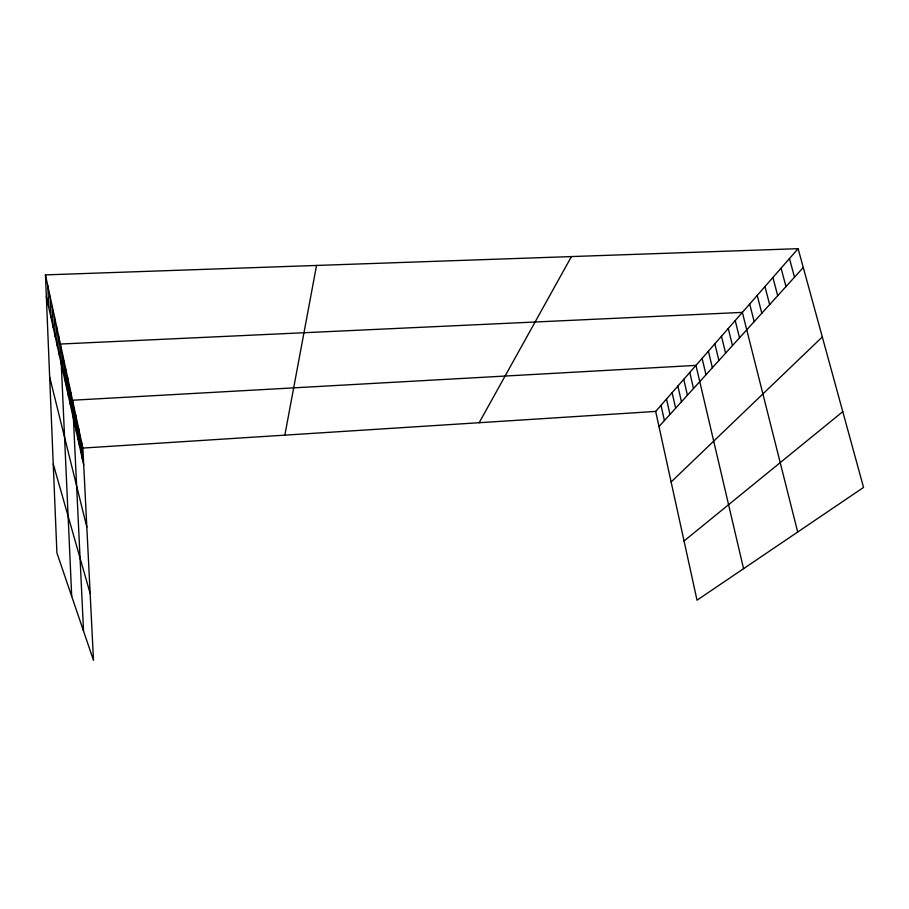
<?xml version="1.0" encoding="UTF-8"?>
<svg xmlns="http://www.w3.org/2000/svg" width="909" height="909" viewBox="0 0 909 909"><rect width="100%" height="100%" fill="white"/><g stroke="black" fill="none" stroke-linecap="round" stroke-linejoin="round"><path stroke-width="1.36" d="M284.847 435.15L316.537 265.439M479.168 422.719L571.431 256.577M655.673 411.425L798.113 248.68L863.55 487.44L697.021 600.19L655.673 411.425L82.867 448.069L45.45 274.882L798.113 248.68M658.991 426.56L803.272 267.519M671.126 481.975L822.304 336.955M684.057 540.98L842.779 411.652M53.245 463.999L90.15 593.463M789.466 258.565L794.5 277.188M781.058 268.155L785.99 286.574M772.889 277.495L777.706 295.709M764.946 286.574L769.65 304.583M757.22 295.414L761.81 313.23M749.686 304.004L754.175 321.638M797.693 532.038L742.358 312.389L60.392 344.034L71.709 596.338M735.211 320.547L739.517 337.796M49.654 376.974L86.821 527.095M728.257 328.49L732.461 345.568M721.473 336.25L725.598 353.147M714.86 343.807L718.894 360.532M708.406 351.169L712.361 367.725M702.112 358.362L705.986 374.758M743.562 568.682L695.964 365.384L72.538 400.221L83.537 631.096M689.795 372.451L693.51 388.507M683.761 379.337L687.409 395.233M677.875 386.064L681.455 401.801M672.126 392.631L675.637 408.209M666.513 399.04L669.956 414.47M661.036 405.3L664.411 420.583M46.348 296.595L83.719 464.988M82.867 448.069L93.491 660.32L56.903 552.877L45.45 274.882M81.503 441.751L82.355 458.863M80.106 435.275L80.958 452.58M78.674 428.639L79.526 446.126M77.197 421.81L78.06 439.502M75.686 414.811L76.549 432.695M74.129 407.618L75.004 425.707M70.936 392.847L71.811 411.357M69.3 385.268L70.186 404.005M67.618 377.485L68.505 396.426M65.891 369.474L66.777 388.643M64.107 361.237L64.993 380.632M62.278 352.76L63.164 372.395M58.449 335.046L59.346 355.158M56.449 325.774L57.347 346.147M54.381 316.23L55.279 336.853M52.256 306.378L53.154 327.274M50.063 296.209L50.961 317.377M47.791 285.721L48.688 307.162"/></g></svg>
